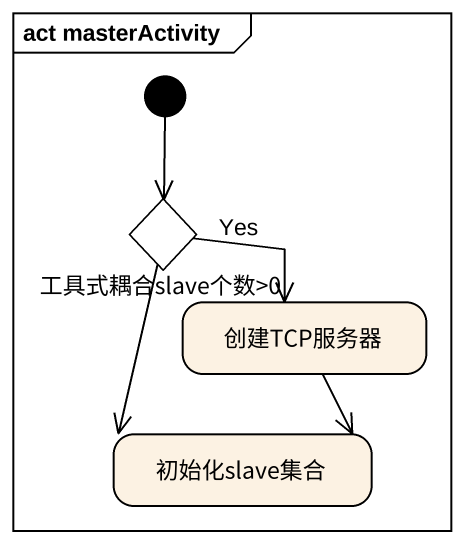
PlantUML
@startuml
mainframe act masterActivity
hide empty description
state "工具式耦合slave个数>0" as 工具式耦合slave个数_0 <<choice>>
state 创建TCP服务器
state 初始化slave集合
[*] --> 工具式耦合slave个数_0
工具式耦合slave个数_0 --> 创建TCP服务器 : Yes
工具式耦合slave个数_0 --> 初始化slave集合
创建TCP服务器 --> 初始化slave集合
@enduml
